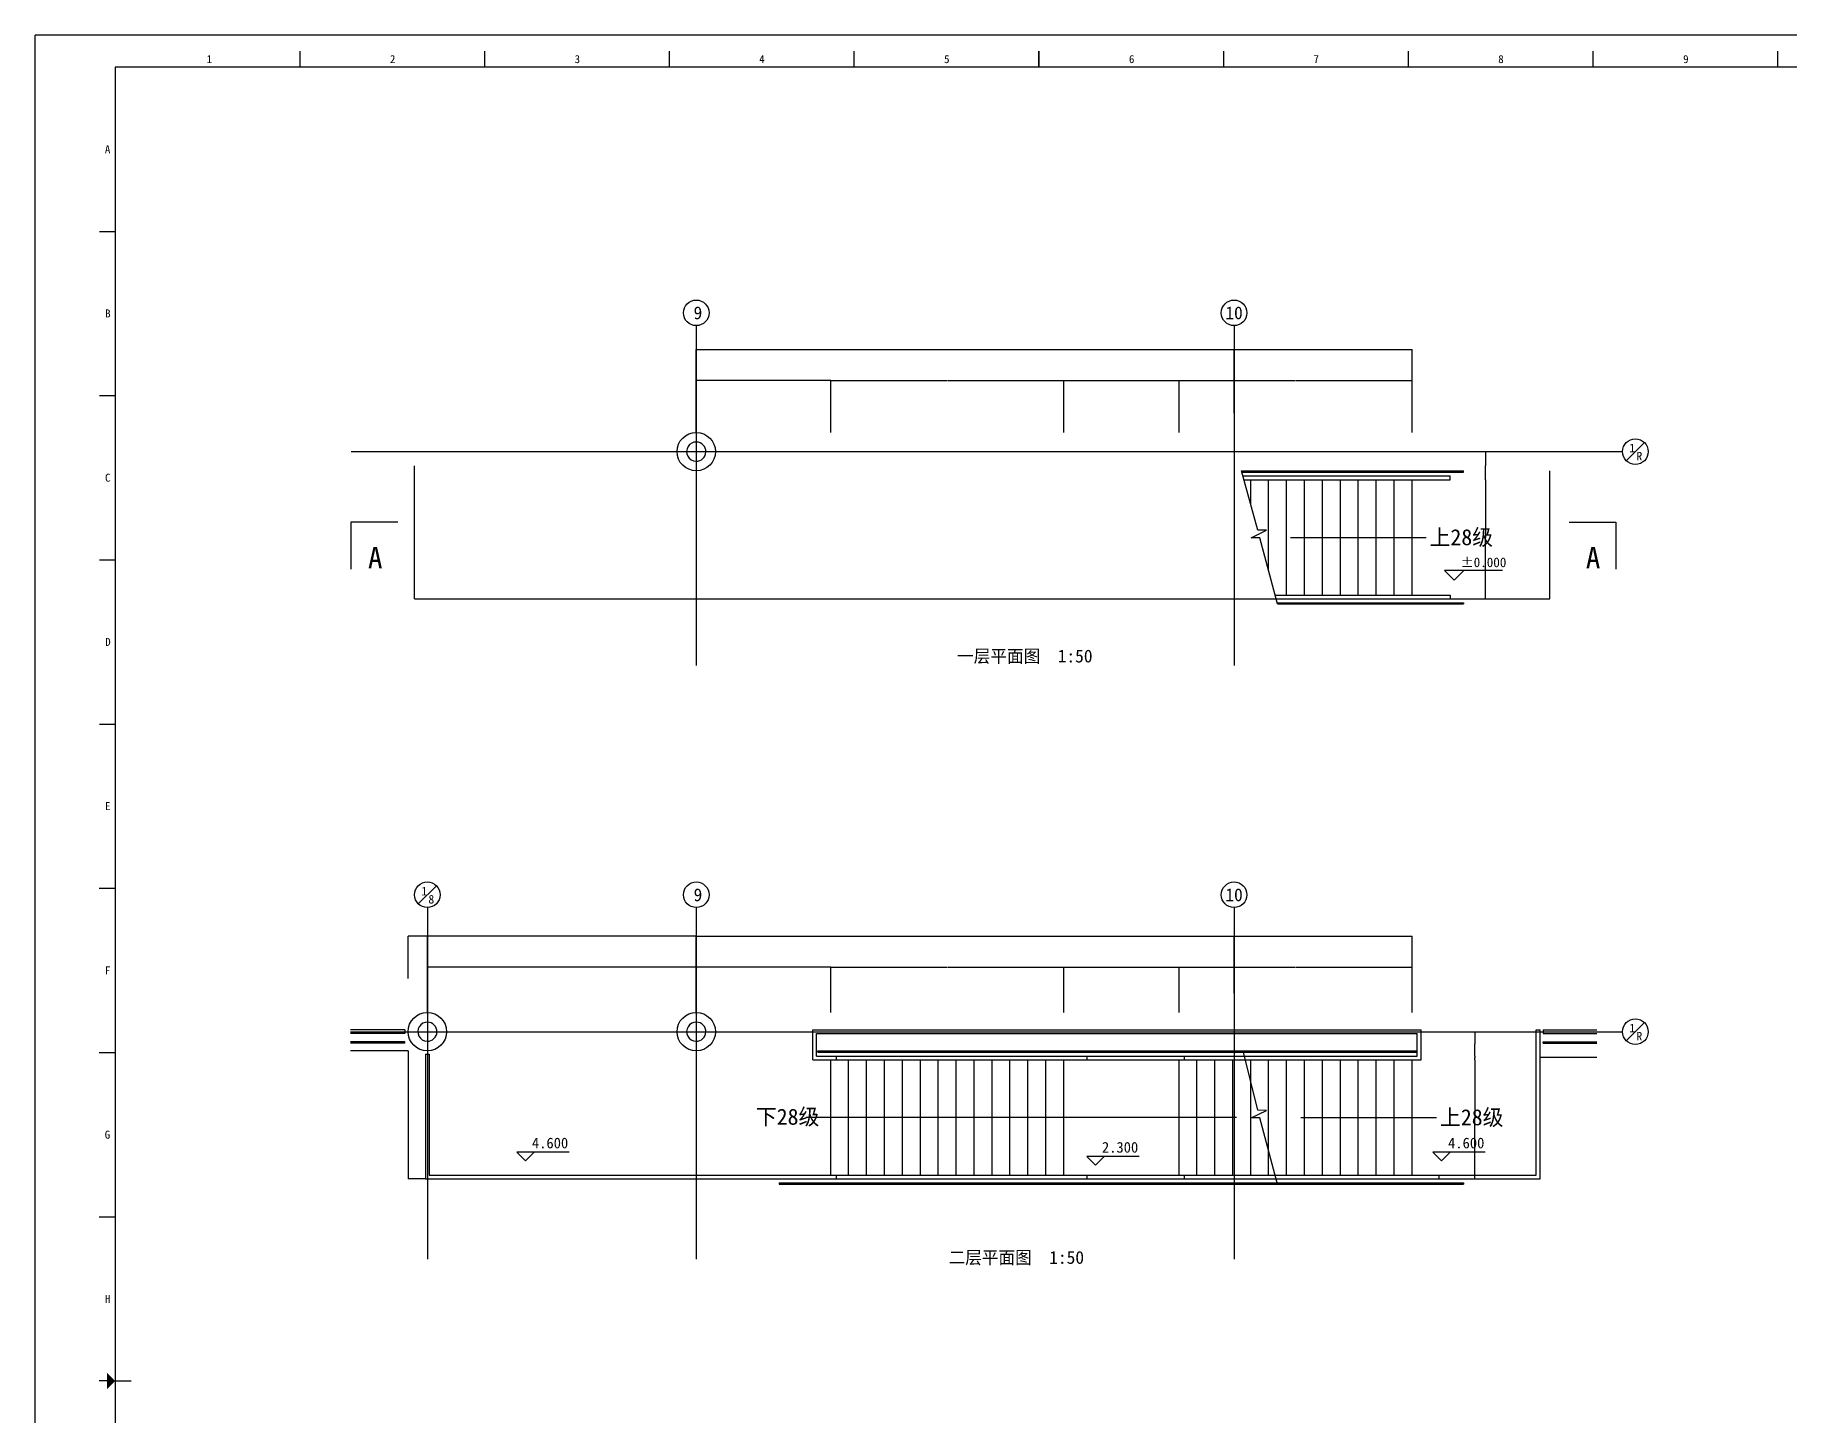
# Model space of a CAD drawing. Header units: metres. Extents: x 69328 to 144301, y -155016 to -112966.
# Drawn here: x 69328 to 96735, y -134537 to -112966 of the extents above; entities that cross this region are included whole.
import ezdxf

# ---------------------------------------------------------------- set-up
doc = ezdxf.new("R2010")
doc.units = ezdxf.units.M
for name, color, linetype in [('AXIS', 8, 'Continuous'), ('COL-S', 250, 'Continuous'), ('COLUMN', 1, 'Continuous'), ('D-TEXT', 3, 'Continuous'), ('DIM', 3, 'Continuous'), ('LINE', 7, 'Continuous'), ('PUB_DIM', 7, 'Continuous'), ('RAILING', 6, 'Continuous'), ('STAIR1', 111, 'Continuous'), ('STEEL', 8, 'Continuous'), ('TEXT', 7, 'Continuous'), ('TK', 9, 'Continuous'), ('WOOD', 33, 'Continuous')]:
    doc.layers.add(name, color=color, linetype=linetype)
doc.dimstyles.get("Standard").update_dxf_attribs({"dimtxt": 2.5, "dimasz": 2.5, "dimexe": 1.25, "dimexo": 0.625, "dimtad": 1, "dimcen": 2.5, "dimazin": 3, "dimtfac": 1, "dimtmove": 0, "dimatfit": 3})

# ---------------------------------------------------------------- blocks, each defined once
blk = doc.blocks.new('*D1')
for p, q in [((79654.27, -118872.9), (79654.27, -117879.58)), ((79654.52, -117879.58), (83852.27, -117879.58)), ((83856.27, -117879.58), (88054.02, -117879.58)), ((88054.27, -118872.9), (88054.27, -117879.58))]:
    blk.add_line(p, q)
at = {"layer": 'Defpoints'}
for p in [(79654.27, -117879.58), (79654.27, -118872.9), (88054.27, -118872.9)]:
    blk.add_point(p, dxfattribs=at)
at = {"layer": 'DIM', "insert": (83854.27, -117879.58), "char_height": 1, "attachment_point": 5}
blk.add_mtext('8400', dxfattribs=at)
blk = doc.blocks.new('*D2')
for p, q in [((88054.27, -118872.9), (88054.27, -117879.58)), ((88054.52, -117879.58), (89442.27, -117879.58)), ((89446.27, -117879.58), (90834.02, -117879.58)), ((90834.27, -118872.9), (90834.27, -117879.58))]:
    blk.add_line(p, q)
at = {"layer": 'Defpoints'}
for p in [(88054.27, -117879.58), (88054.27, -118872.9), (90834.27, -118872.9)]:
    blk.add_point(p, dxfattribs=at)
at = {"layer": 'DIM', "insert": (89444.27, -117879.58), "char_height": 1, "attachment_point": 5}
blk.add_mtext('2780', dxfattribs=at)
blk = doc.blocks.new('*D3')
for p, q in [((81754.27, -119172.9), (81754.27, -118362.71)), ((81754.52, -118362.71), (83568.77, -118362.71)), ((83579.77, -118362.71), (85394.02, -118362.71)), ((85394.27, -119172.9), (85394.27, -118362.71))]:
    blk.add_line(p, q)
at = {"layer": 'Defpoints'}
for p in [(81754.27, -118362.71), (81754.27, -119172.9), (85394.27, -119172.9)]:
    blk.add_point(p, dxfattribs=at)
at = {"layer": 'DIM', "insert": (83574.27, -118362.71), "char_height": 1, "attachment_point": 5}
blk.add_mtext('280X13=3640', dxfattribs=at)
blk = doc.blocks.new('*D4')
for p, q in [((85394.27, -119172.9), (85394.27, -118362.71)), ((85394.52, -118362.71), (86292.27, -118362.71)), ((86296.27, -118362.71), (87194.02, -118362.71)), ((87194.27, -119172.9), (87194.27, -118362.71))]:
    blk.add_line(p, q)
at = {"layer": 'Defpoints'}
for p in [(85394.27, -118362.71), (85394.27, -119172.9), (87194.27, -119172.9)]:
    blk.add_point(p, dxfattribs=at)
at = {"layer": 'DIM', "insert": (86294.27, -118362.71), "char_height": 1, "attachment_point": 5}
blk.add_mtext('1800', dxfattribs=at)
blk = doc.blocks.new('*D5')
for p, q in [((87194.27, -119172.9), (87194.27, -118362.71)), ((87194.52, -118362.71), (89008.77, -118362.71)), ((89019.77, -118362.71), (90834.02, -118362.71)), ((90834.27, -119172.9), (90834.27, -118362.71))]:
    blk.add_line(p, q)
at = {"layer": 'Defpoints'}
for p in [(87194.27, -118362.71), (87194.27, -119172.9), (90834.27, -119172.9)]:
    blk.add_point(p, dxfattribs=at)
at = {"layer": 'DIM', "insert": (89014.27, -118362.71), "char_height": 1, "attachment_point": 5}
blk.add_mtext('280X13=3640', dxfattribs=at)
blk = doc.blocks.new('*D6')
for p, q in [((80702.27, -118362.71), (79654.02, -118362.71)), ((79654.27, -119172.9), (79654.27, -118362.71)), ((81754.52, -118362.71), (80706.27, -118362.71)), ((81754.27, -119172.9), (81754.27, -118362.71))]:
    blk.add_line(p, q)
at = {"layer": 'Defpoints'}
for p in [(81754.27, -118362.71), (79654.27, -119172.9), (81754.27, -119172.9)]:
    blk.add_point(p, dxfattribs=at)
at = {"layer": 'DIM', "insert": (80704.27, -118362.71), "char_height": 1, "attachment_point": 5}
blk.add_mtext('2100', dxfattribs=at)
blk = doc.blocks.new('*D7')
for p, q in [((91983.32, -119472.9), (91983.32, -119692.9)), ((91983.07, -119692.9), (91982.82, -119692.9)), ((91983.32, -119912.9), (91983.32, -119692.9)), ((91983.32, -119692.9), (91983.32, -119692.9)), ((91983.57, -119692.9), (91983.82, -119692.9))]:
    blk.add_line(p, q)
at = {"layer": 'Defpoints'}
for p in [(91983.32, -119472.9), (91983.32, -119692.9), (91983.32, -119912.9)]:
    blk.add_point(p, dxfattribs=at)
at = {"layer": 'DIM', "insert": (91983.32, -119691.775), "char_height": 1, "attachment_point": 5}
blk.add_mtext('0', dxfattribs=at)
blk = doc.blocks.new('*D8')
for p, q in [((91983.32, -119912.9), (91983.32, -120812.9)), ((91983.07, -120812.9), (91982.82, -120812.9)), ((91983.32, -121712.9), (91983.32, -120812.9)), ((91983.32, -120812.9), (91983.32, -120812.9)), ((91983.57, -120812.9), (91983.82, -120812.9))]:
    blk.add_line(p, q)
at = {"layer": 'Defpoints'}
for p in [(91983.32, -119912.9), (91983.32, -120812.9), (91983.32, -121712.9)]:
    blk.add_point(p, dxfattribs=at)
at = {"layer": 'DIM', "insert": (91983.32, -120811.775), "char_height": 1, "attachment_point": 5}
blk.add_mtext('0', dxfattribs=at)
blk = doc.blocks.new('*D9')
for p, q in [((91983.07, -121642.9), (91982.82, -121642.9)), ((91983.32, -121712.9), (91983.32, -121642.9)), ((91983.32, -121772.9), (91983.32, -121642.9)), ((91983.32, -121642.9), (91983.32, -121642.9)), ((91983.57, -121642.9), (91983.82, -121642.9))]:
    blk.add_line(p, q)
at = {"layer": 'Defpoints'}
for p in [(91983.32, -121642.9), (91983.32, -121712.9), (91983.32, -121772.9)]:
    blk.add_point(p, dxfattribs=at)
at = {"layer": 'DIM', "insert": (91983.32, -121641.775), "char_height": 1, "attachment_point": 5}
blk.add_mtext('0', dxfattribs=at)
blk = doc.blocks.new('*D10')
for p, q in [((79654.27, -127934.44), (79654.27, -127041.11)), ((79654.52, -127041.11), (83852.27, -127041.11)), ((83856.27, -127041.11), (88054.02, -127041.11)), ((88054.27, -127934.44), (88054.27, -127041.11))]:
    blk.add_line(p, q)
at = {"layer": 'Defpoints'}
for p in [(79654.27, -127041.11), (79654.27, -127934.44), (88054.27, -127934.44)]:
    blk.add_point(p, dxfattribs=at)
at = {"layer": 'DIM', "insert": (83854.27, -127041.11), "char_height": 1, "attachment_point": 5}
blk.add_mtext('8400', dxfattribs=at)
blk = doc.blocks.new('*D11')
for p, q in [((88054.27, -127934.44), (88054.27, -127041.11)), ((88054.52, -127041.11), (89442.27, -127041.11)), ((89446.27, -127041.11), (90834.02, -127041.11)), ((90834.27, -127934.44), (90834.27, -127041.11))]:
    blk.add_line(p, q)
at = {"layer": 'Defpoints'}
for p in [(88054.27, -127041.11), (88054.27, -127934.44), (90834.27, -127934.44)]:
    blk.add_point(p, dxfattribs=at)
at = {"layer": 'DIM', "insert": (89444.27, -127041.11), "char_height": 1, "attachment_point": 5}
blk.add_mtext('2780', dxfattribs=at)
blk = doc.blocks.new('*D12')
for p, q in [((81754.27, -128234.44), (81754.27, -127524.25)), ((81754.52, -127524.25), (83568.77, -127524.25)), ((83579.77, -127524.25), (85394.02, -127524.25)), ((85394.27, -128234.44), (85394.27, -127524.25))]:
    blk.add_line(p, q)
at = {"layer": 'Defpoints'}
for p in [(81754.27, -127524.25), (81754.27, -128234.44), (85394.27, -128234.44)]:
    blk.add_point(p, dxfattribs=at)
at = {"layer": 'DIM', "insert": (83574.27, -127524.25), "char_height": 1, "attachment_point": 5}
blk.add_mtext('280X13=3640', dxfattribs=at)
blk = doc.blocks.new('*D13')
for p, q in [((85394.27, -128234.44), (85394.27, -127524.25)), ((85394.52, -127524.25), (86292.27, -127524.25)), ((86296.27, -127524.25), (87194.02, -127524.25)), ((87194.27, -128234.44), (87194.27, -127524.25))]:
    blk.add_line(p, q)
at = {"layer": 'Defpoints'}
for p in [(85394.27, -127524.25), (85394.27, -128234.44), (87194.27, -128234.44)]:
    blk.add_point(p, dxfattribs=at)
at = {"layer": 'DIM', "insert": (86294.27, -127524.25), "char_height": 1, "attachment_point": 5}
blk.add_mtext('1800', dxfattribs=at)
blk = doc.blocks.new('*D14')
for p, q in [((87194.27, -128234.44), (87194.27, -127524.25)), ((87194.52, -127524.25), (89008.77, -127524.25)), ((89019.77, -127524.25), (90834.02, -127524.25)), ((90834.27, -128234.44), (90834.27, -127524.25))]:
    blk.add_line(p, q)
at = {"layer": 'Defpoints'}
for p in [(87194.27, -127524.25), (87194.27, -128234.44), (90834.27, -128234.44)]:
    blk.add_point(p, dxfattribs=at)
at = {"layer": 'DIM', "insert": (89014.27, -127524.25), "char_height": 1, "attachment_point": 5}
blk.add_mtext('280X13=3640', dxfattribs=at)
blk = doc.blocks.new('*D15')
for p, q in [((80702.27, -127524.25), (79654.02, -127524.25)), ((79654.27, -128234.44), (79654.27, -127524.25)), ((81754.52, -127524.25), (80706.27, -127524.25)), ((81754.27, -128234.44), (81754.27, -127524.25))]:
    blk.add_line(p, q)
at = {"layer": 'Defpoints'}
for p in [(81754.27, -127524.25), (79654.27, -128234.44), (81754.27, -128234.44)]:
    blk.add_point(p, dxfattribs=at)
at = {"layer": 'DIM', "insert": (80704.27, -127524.25), "char_height": 1, "attachment_point": 5}
blk.add_mtext('2100', dxfattribs=at)
blk = doc.blocks.new('*D16')
for p, q in [((91815.06, -128534.44), (91815.06, -128724.44)), ((91814.81, -128724.44), (91814.56, -128724.44)), ((91815.06, -128914.44), (91815.06, -128724.44)), ((91815.06, -128724.44), (91815.06, -128724.44)), ((91815.31, -128724.44), (91815.56, -128724.44))]:
    blk.add_line(p, q)
at = {"layer": 'Defpoints'}
for p in [(91815.06, -128534.44), (91815.06, -128724.44), (91815.06, -128914.44)]:
    blk.add_point(p, dxfattribs=at)
at = {"layer": 'DIM', "insert": (91815.06, -128723.315), "char_height": 1, "attachment_point": 5}
blk.add_mtext('0', dxfattribs=at)
blk = doc.blocks.new('*D17')
for p, q in [((91815.06, -128974.44), (91815.06, -129874.44)), ((91814.81, -129874.44), (91814.56, -129874.44)), ((91815.06, -130774.44), (91815.06, -129874.44)), ((91815.06, -129874.44), (91815.06, -129874.44)), ((91815.31, -129874.44), (91815.56, -129874.44))]:
    blk.add_line(p, q)
at = {"layer": 'Defpoints'}
for p in [(91815.06, -128974.44), (91815.06, -129874.44), (91815.06, -130774.44)]:
    blk.add_point(p, dxfattribs=at)
at = {"layer": 'DIM', "insert": (91815.06, -129873.315), "char_height": 1, "attachment_point": 5}
blk.add_mtext('0', dxfattribs=at)
blk = doc.blocks.new('*D18')
for p, q in [((91814.81, -130704.44), (91814.56, -130704.44)), ((91815.06, -130774.44), (91815.06, -130704.44)), ((91815.06, -130834.44), (91815.06, -130704.44)), ((91815.06, -130704.44), (91815.06, -130704.44)), ((91815.31, -130704.44), (91815.56, -130704.44))]:
    blk.add_line(p, q)
at = {"layer": 'Defpoints'}
for p in [(91815.06, -130704.44), (91815.06, -130774.44), (91815.06, -130834.44)]:
    blk.add_point(p, dxfattribs=at)
at = {"layer": 'DIM', "insert": (91815.06, -130703.315), "char_height": 1, "attachment_point": 5}
blk.add_mtext('0', dxfattribs=at)
blk = doc.blocks.new('*D19')
for p, q in [((91814.81, -128944.44), (91814.56, -128944.44)), ((91815.06, -128914.44), (91815.06, -128944.44)), ((91815.06, -128974.44), (91815.06, -128944.44)), ((91815.06, -128944.44), (91815.06, -128944.44)), ((91815.31, -128944.44), (91815.56, -128944.44))]:
    blk.add_line(p, q)
at = {"layer": 'Defpoints'}
for p in [(91815.06, -128914.44), (91815.06, -128944.44), (91815.06, -128974.44)]:
    blk.add_point(p, dxfattribs=at)
at = {"layer": 'DIM', "insert": (91815.06, -128943.315), "char_height": 1, "attachment_point": 5}
blk.add_mtext('0', dxfattribs=at)
blk = doc.blocks.new('*D20')
for p, q in [((77552.27, -127524.25), (75454.02, -127524.25)), ((75454.27, -128234.44), (75454.27, -127524.25)), ((79654.52, -127524.25), (77556.27, -127524.25)), ((79654.27, -128234.44), (79654.27, -127524.25))]:
    blk.add_line(p, q)
at = {"layer": 'Defpoints'}
for p in [(79654.27, -127524.25), (75454.27, -128234.44), (79654.27, -128234.44)]:
    blk.add_point(p, dxfattribs=at)
at = {"layer": 'DIM', "insert": (77554.27, -127524.25), "char_height": 1, "attachment_point": 5}
blk.add_mtext('4200', dxfattribs=at)
blk = doc.blocks.new('*D21')
for p, q in [((77552.27, -127041.11), (75454.02, -127041.11)), ((75454.27, -127701.3), (75454.27, -127041.11)), ((79654.52, -127041.11), (77556.27, -127041.11)), ((79654.27, -127701.3), (79654.27, -127041.11))]:
    blk.add_line(p, q)
at = {"layer": 'Defpoints'}
for p in [(79654.27, -127041.11), (75454.27, -127701.3), (79654.27, -127701.3)]:
    blk.add_point(p, dxfattribs=at)
at = {"layer": 'DIM', "insert": (77554.27, -127041.11), "char_height": 1, "attachment_point": 5}
blk.add_mtext('4200', dxfattribs=at)
blk = doc.blocks.new('*D22')
for p, q in [((75302.77, -127041.11), (75154.02, -127041.11)), ((75154.27, -127701.3), (75154.27, -127041.11)), ((75454.52, -127041.11), (75305.77, -127041.11)), ((75454.27, -127701.3), (75454.27, -127041.11))]:
    blk.add_line(p, q)
at = {"layer": 'Defpoints'}
for p in [(75454.27, -127041.11), (75154.27, -127701.3), (75454.27, -127701.3)]:
    blk.add_point(p, dxfattribs=at)
at = {"layer": 'DIM', "insert": (75304.27, -127041.11), "char_height": 1, "attachment_point": 5}
blk.add_mtext('300', dxfattribs=at)

msp = doc.modelspace()

# ---------------------------------------------------------------- linework, layer by layer
at = {"layer": 'AXIS'}
for p, q in [((79654.27, -117505.07), (79654.27, -122813.06)), ((88054.27, -117505.07), (88054.27, -122813.06)), ((74262.29, -119472.9), (94122.02, -119472.9)), ((75454.27, -126595.77), (75454.27, -132087.47)), ((79654.27, -126595.77), (79654.27, -132087.47)), ((88054.27, -126595.77), (88054.27, -132087.47)), ((74255.46, -128534.44), (94122.02, -128534.44))]:
    msp.add_line(p, q, dxfattribs=at)
at = {"layer": 'COL-S'}
for points in [[(79658.23, -119322.96, 1), (79650.31, -119622.85, 1)], [(75458.23, -128384.49, 1), (75450.31, -128684.39, 1)], [(79658.23, -128384.49, 1), (79650.31, -128684.39, 1)]]:
    msp.add_lwpolyline(points, format="xyb", close=True, dxfattribs=at)
at = {"layer": 'COLUMN'}
for centre in [(79654.27, -119472.9), (75454.27, -128534.44), (79654.27, -128534.44)]:
    msp.add_circle(centre, 300, dxfattribs=at)
at = {"layer": 'D-TEXT'}
for p, q in [((94180.6, -119614.33), (94463.44, -119331.48)), ((75312.85, -126537.19), (75595.69, -126254.35)), ((94180.6, -128675.86), (94463.44, -128393.02))]:
    msp.add_line(p, q, dxfattribs=at)
for centre in [(79654.27, -117305.07), (88054.27, -117305.07), (94322.02, -119472.9), (75454.27, -126395.77), (79654.27, -126395.77), (88054.27, -126395.77), (94322.02, -128534.44)]:
    msp.add_circle(centre, 200, dxfattribs=at)
at = {"layer": 'LINE'}
for p, q in [((75154.27, -128834.44), (74255.46, -128834.44)), ((75154.27, -128834.44), (75154.27, -130834.44)), ((92834.27, -128934.44), (93720.46, -128934.44)), ((75424.27, -130834.44), (75154.27, -130834.44))]:
    msp.add_line(p, q, dxfattribs=at)
at = {"layer": 'PUB_DIM'}
for p, q in [((88424.76, -120700.93), (88170.5, -119772.9)), ((88321.48, -120817.76), (88559.68, -120702.17)), ((88456.4, -120818.99), (88321.48, -120817.76)), ((88559.68, -120702.17), (88424.76, -120700.93)), ((88733.43, -121852.9), (88456.4, -120818.99)), ((88424.76, -129762.47), (88195.23, -128834.44)), ((88321.48, -129879.29), (88559.68, -129763.7)), ((88456.4, -129880.53), (88321.48, -129879.29)), ((88559.68, -129763.7), (88424.76, -129762.47)), ((88733.43, -130914.44), (88456.4, -129880.53))]:
    msp.add_line(p, q, dxfattribs=at)
for points in [[(88934.47, -120812.9), (91054.07, -120812.9)], [(88091.85, -129874.44), (81372.25, -129874.44)], [(89096.69, -129874.44), (91216.29, -129874.44)]]:
    msp.add_lwpolyline(points, dxfattribs=at)
at = {"layer": 'RAILING'}
for p, q in [((75254.27, -121772.9), (75254.27, -119696.51)), ((92984.27, -121772.9), (92984.27, -119772.9)), ((75254.27, -121772.9), (92984.27, -121772.9))]:
    msp.add_line(p, q, dxfattribs=at)
at = {"layer": 'STAIR1'}
for p, q in [((88170.5, -119772.9), (91637.51, -119772.9)), ((88175.98, -119792.9), (91637.51, -119792.9)), ((91637.51, -119792.9), (91637.51, -119772.9)), ((88728.07, -121832.9), (91637.51, -121832.9)), ((88733.43, -121852.9), (91637.51, -121852.9)), ((91637.51, -121832.9), (91637.51, -121852.9)), ((75104.27, -128694.44), (74255.46, -128694.44)), ((75104.27, -128714.44), (74255.46, -128714.44)), ((75104.27, -128714.44), (75104.27, -128694.44)), ((92884.27, -128714.44), (92884.27, -128694.44)), ((92884.27, -128694.44), (93720.46, -128694.44)), ((92884.27, -128714.44), (93720.46, -128714.44)), ((81554.48, -128854.44), (81554.48, -128834.44)), ((81554.48, -128834.44), (81554.48, -128854.44)), ((81554.48, -128834.44), (90914.27, -128834.44)), ((81554.48, -128854.44), (90914.27, -128854.44)), ((82061.62, -128834.44), (82061.62, -128854.44)), ((80951.03, -130894.44), (91637.51, -130894.44)), ((80951.03, -130894.44), (80951.03, -130914.44)), ((80951.03, -130914.44), (91637.51, -130914.44)), ((81419.91, -130894.44), (81419.91, -130914.44)), ((91637.51, -130894.44), (91637.51, -130914.44))]:
    msp.add_line(p, q, dxfattribs=at)
at = {"layer": 'STEEL'}
for p, q in [((88192.41, -119852.9), (91429.62, -119852.9)), ((88208.85, -119912.9), (91429.62, -119912.9)), ((91429.62, -119912.9), (91429.62, -119852.9)), ((88695.92, -121712.9), (91429.62, -121712.9)), ((88712, -121772.9), (91429.62, -121772.9)), ((91429.62, -121712.9), (91429.62, -121772.9)), ((75104.27, -128504.44), (74255.46, -128504.44)), ((75104.27, -128504.44), (75104.27, -128564.44)), ((81474.27, -128504.44), (90974.27, -128504.44)), ((81474.27, -128974.44), (81474.27, -128504.44)), ((90974.27, -128974.44), (90974.27, -128504.44)), ((92774.27, -130774.44), (92774.27, -128504.44)), ((92774.27, -128504.44), (92834.27, -128504.44)), ((92834.27, -130834.44), (92834.27, -128504.44)), ((92884.27, -128504.44), (93720.46, -128504.44)), ((92884.27, -128504.44), (92884.27, -128564.44)), ((75104.27, -128564.44), (74255.46, -128564.44)), ((81534.27, -128564.44), (90914.27, -128564.44)), ((81534.27, -128914.44), (81534.27, -128564.44)), ((90914.27, -128914.44), (90914.27, -128564.44)), ((92884.27, -128564.44), (93720.46, -128564.44)), ((75424.27, -128884.44), (75424.27, -130834.44)), ((75424.27, -128884.44), (75484.27, -128884.44)), ((75484.27, -128884.44), (75484.27, -130774.44)), ((81474.27, -128974.44), (90974.27, -128974.44)), ((81534.27, -128914.44), (90914.27, -128914.44)), ((81841.96, -128914.44), (81841.96, -128974.44)), ((85761.96, -128974.44), (85761.96, -128914.44)), ((87281.96, -128974.44), (87281.96, -128914.44)), ((75424.27, -130834.44), (92834.27, -130834.44)), ((75484.27, -130774.44), (92774.27, -130774.44)), ((81841.96, -130774.44), (81841.96, -130834.44)), ((85761.96, -130834.44), (85761.96, -130774.44)), ((87281.96, -130834.44), (87281.96, -130774.44)), ((91253.09, -130774.44), (91253.09, -130834.44))]:
    msp.add_line(p, q, dxfattribs=at)
at = {"layer": 'TEXT'}
for points in [[(74992.55, -120573.2), (74259.22, -120573.2), (74259.22, -121306.53)], [(93285.84, -120573.2), (94019.18, -120573.2), (94019.18, -121306.53)], [(92247.83, -121330.62), (91342.33, -121330.62), (91492.03, -121480.32), (91641.73, -121330.62)], [(77667.35, -130417.66), (76850.78, -130417.66), (76985.78, -130552.66), (77120.78, -130417.66)], [(91976.11, -130417.66), (91159.53, -130417.66), (91294.53, -130552.66), (91429.53, -130417.66)], [(86570.11, -130485.16), (85753.53, -130485.16), (85888.53, -130620.16), (86023.53, -130485.16)]]:
    msp.add_lwpolyline(points, dxfattribs=at)
at = {"layer": 'TK'}
for p, q in [((128777.91, -112966.04), (69327.91, -112966.04)), ((69327.91, -155016.04), (69327.91, -112966.04)), ((73462.91, -113216.04), (73462.91, -113466.04)), ((76347.91, -113216.04), (76347.91, -113466.04)), ((79232.91, -113216.04), (79232.91, -113466.04)), ((82117.91, -113216.04), (82117.91, -113466.04)), ((85002.91, -113466.04), (85002.91, -113216.04)), ((85002.91, -113216.04), (85002.91, -113466.04)), ((87887.91, -113216.04), (87887.91, -113466.04)), ((90772.91, -113216.04), (90772.91, -113466.04)), ((93657.91, -113216.04), (93657.91, -113466.04)), ((96542.91, -113216.04), (96542.91, -113466.04)), ((70333.41, -116031.67), (70583.41, -116031.67)), ((70333.41, -118597.29), (70583.41, -118597.29)), ((70333.41, -121162.92), (70583.41, -121162.92)), ((70333.41, -123728.54), (70583.41, -123728.54)), ((70327.91, -126294.17), (70577.91, -126294.17)), ((70327.91, -128859.79), (70577.91, -128859.79)), ((70327.91, -131425.42), (70577.91, -131425.42)), ((70577.91, -133991.04), (70827.91, -133991.04))]:
    msp.add_line(p, q, dxfattribs=at)
msp.add_lwpolyline([(128277.91, -154516.04), (128277.91, -113466.04), (70577.91, -113466.04), (70577.91, -154516.04)], close=True, dxfattribs=at)
msp.add_lwpolyline([(70452.91, -133991.04), (70327.91, -133991.04)], dxfattribs=at)
msp.add_solid([(70452.91, -134116.04), (70452.91, -133866.04), (70577.91, -133991.04)], dxfattribs=at)
at = {"layer": 'WOOD'}
for p, q in [((88314.27, -120288.58), (88314.27, -119912.9)), ((88594.27, -121333.56), (88594.27, -119912.9)), ((88874.27, -121712.9), (88874.27, -119912.9)), ((89154.27, -121712.9), (89154.27, -119912.9)), ((89434.27, -121712.9), (89434.27, -119912.9)), ((89714.27, -121712.9), (89714.27, -119912.9)), ((89994.27, -121712.9), (89994.27, -119912.9)), ((90274.27, -121712.9), (90274.27, -119912.9)), ((90554.27, -121712.9), (90554.27, -119912.9)), ((90834.27, -121712.9), (90834.27, -119912.9)), ((81754.27, -130774.44), (81754.27, -128974.44)), ((82034.27, -130774.44), (82034.27, -128974.44)), ((82314.27, -130774.44), (82314.27, -128974.44)), ((82594.27, -130774.44), (82594.27, -128974.44)), ((82874.27, -130774.44), (82874.27, -128974.44)), ((83154.27, -130774.44), (83154.27, -128974.44)), ((83434.27, -130774.44), (83434.27, -128974.44)), ((83714.27, -130774.44), (83714.27, -128974.44)), ((83994.27, -130774.44), (83994.27, -128974.44)), ((84274.27, -130774.44), (84274.27, -128974.44)), ((84554.27, -130774.44), (84554.27, -128974.44)), ((84834.27, -130774.44), (84834.27, -128974.44)), ((85114.27, -130774.44), (85114.27, -128974.44)), ((85394.27, -130774.44), (85394.27, -128974.44)), ((87194.27, -130774.44), (87194.27, -128974.44)), ((87474.27, -130774.44), (87474.27, -128974.44)), ((87754.27, -130774.44), (87754.27, -128974.44)), ((88034.27, -130774.44), (88034.27, -128974.44)), ((88314.27, -130774.44), (88314.27, -128974.44)), ((88594.27, -130774.44), (88594.27, -128974.44)), ((88874.27, -130774.44), (88874.27, -128974.44)), ((89154.27, -130774.44), (89154.27, -128974.44)), ((89434.27, -130774.44), (89434.27, -128974.44)), ((89714.27, -130774.44), (89714.27, -128974.44)), ((89994.27, -130774.44), (89994.27, -128974.44)), ((90274.27, -130774.44), (90274.27, -128974.44)), ((90554.27, -130774.44), (90554.27, -128974.44)), ((90834.27, -130774.44), (90834.27, -128974.44))]:
    msp.add_line(p, q, dxfattribs=at)

# ---------------------------------------------------------------- texts
at = {"layer": 'D-TEXT'}
for s, height, p in [('9', 200, (79612.63, -117405.07)), ('10', 200, (87917.79, -117405.07)), ('1', 133.33, (94228.15, -119482.43)), ('1', 133.33, (75360.41, -126405.3)), ('9', 200, (79612.63, -126495.77)), ('10', 200, (87917.79, -126495.77)), ('1', 133.33, (94228.15, -128543.96))]:
    msp.add_text(s, height=height, dxfattribs=at).set_placement(p)
for s, p in [('R', (94338.5, -119609.59)), ('8', (75470.75, -126532.45)), ('R', (94338.5, -128671.12))]:
    msp.add_text(s, height=133.33, rotation=360, dxfattribs=at).set_placement(p)
at = {"layer": 'TEXT'}
for s, height, p in [('上28级', 250, (91108.74, -120934.45)), ('A', 333.33, (74527.02, -121296.98)), ('%%P0.000', 150, (91592.56, -121277.38)), ('一层平面图  1:50', 200, (83727.55, -122766.63)), ('下28级', 250, (80585.99, -129987.89)), ('上28级', 250, (91270.96, -129995.98)), ('二层平面图  1:50', 200, (83594.79, -132160.95))]:
    msp.add_text(s, height=height, rotation=360, dxfattribs=at).set_placement(p)
for s, height, p in [('A', 333.33, (93548.2, -121296.98)), ('4.600', 166.67, (77087.58, -130356.12)), ('2.300', 166.67, (85990.34, -130423.62)), ('4.600', 166.67, (91396.34, -130356.12))]:
    msp.add_text(s, height=height, dxfattribs=at).set_placement(p)
at = {"layer": 'TK'}
for s, p in [('1', (72007.76, -113403.54)), ('2', (74870, -113403.54)), ('3', (77755, -113403.54)), ('4', (80637.47, -113403.54)), ('5', (83525, -113403.54)), ('6', (86412.53, -113403.54)), ('7', (89295, -113403.54)), ('8', (92180, -113403.54)), ('9', (95067.53, -113403.54)), ('A', (70417.93, -114811.36)), ('B', (70422.99, -117376.98)), ('C', (70420.46, -119942.61)), ('D', (70422.99, -122508.23)), ('E', (70420.03, -125073.86)), ('F', (70420.03, -127639.48)), ('G', (70414.97, -130205.11)), ('H', (70417.5, -132770.73))]:
    msp.add_text(s, height=125, dxfattribs=at).set_placement(p)

# ---------------------------------------------------------------- dimensions: what is measured, and where the dimension line sits
at = {"layer": 'DIM'}
for base, p1, p2, picture, middle in [((79654.27, -117879.58), (79654.27, -118872.9), (88054.27, -118872.9), '*D1', (83854.27, -117879.58)), ((88054.27, -117879.58), (88054.27, -118872.9), (90834.27, -118872.9), '*D2', (89444.27, -117879.58)), ((81754.27, -118362.71), (81754.27, -119172.9), (79654.27, -119172.9), '*D6', (80704.27, -118362.71)), ((85394.27, -118362.71), (85394.27, -119172.9), (87194.27, -119172.9), '*D4', (86294.27, -118362.71)), ((91983.32, -119692.9), (91983.32, -119912.9), (91983.32, -119472.9), '*D7', (91983.32, -119691.775)), ((91983.32, -120812.9), (91983.32, -119912.9), (91983.32, -121712.9), '*D8', (91983.32, -120811.775)), ((91983.32, -121642.9), (91983.32, -121712.9), (91983.32, -121772.9), '*D9', (91983.32, -121641.775)), ((75454.27, -127041.11), (75454.27, -127701.3), (75154.27, -127701.3), '*D22', (75304.27, -127041.11)), ((79654.27, -127041.11), (79654.27, -127701.3), (75454.27, -127701.3), '*D21', (77554.27, -127041.11)), ((79654.27, -127041.11), (79654.27, -127934.44), (88054.27, -127934.44), '*D10', (83854.27, -127041.11)), ((88054.27, -127041.11), (88054.27, -127934.44), (90834.27, -127934.44), '*D11', (89444.27, -127041.11)), ((79654.27, -127524.25), (79654.27, -128234.44), (75454.27, -128234.44), '*D20', (77554.27, -127524.25)), ((81754.27, -127524.25), (81754.27, -128234.44), (79654.27, -128234.44), '*D15', (80704.27, -127524.25)), ((85394.27, -127524.25), (85394.27, -128234.44), (87194.27, -128234.44), '*D13', (86294.27, -127524.25)), ((91815.06, -128724.44), (91815.06, -128914.44), (91815.06, -128534.44), '*D16', (91815.06, -128723.315)), ((91815.06, -128944.44), (91815.06, -128914.44), (91815.06, -128974.44), '*D19', (91815.06, -128943.315)), ((91815.06, -129874.44), (91815.06, -128974.44), (91815.06, -130774.44), '*D17', (91815.06, -129873.315)), ((91815.06, -130704.44), (91815.06, -130774.44), (91815.06, -130834.44), '*D18', (91815.06, -130703.315))]:
    dim = msp.add_linear_dim(base=base, p1=p1, p2=p2, dimstyle='Standard', dxfattribs=at)
    dim.commit()
    dim.dimension.update_dxf_attribs({"geometry": picture, "text_midpoint": middle})
for base, p1, p2, picture, middle in [((81754.27, -118362.71), (81754.27, -119172.9), (85394.27, -119172.9), '*D3', (83574.27, -118362.71)), ((87194.27, -118362.71), (87194.27, -119172.9), (90834.27, -119172.9), '*D5', (89014.27, -118362.71)), ((81754.27, -127524.25), (81754.27, -128234.44), (85394.27, -128234.44), '*D12', (83574.27, -127524.25)), ((87194.27, -127524.25), (87194.27, -128234.44), (90834.27, -128234.44), '*D14', (89014.27, -127524.25))]:
    dim = msp.add_linear_dim(base=base, p1=p1, p2=p2, text='280X13=<>', dimstyle='Standard', dxfattribs=at)
    dim.commit()
    dim.dimension.update_dxf_attribs({"geometry": picture, "text_midpoint": middle})

doc.saveas('drawing.dxf')
